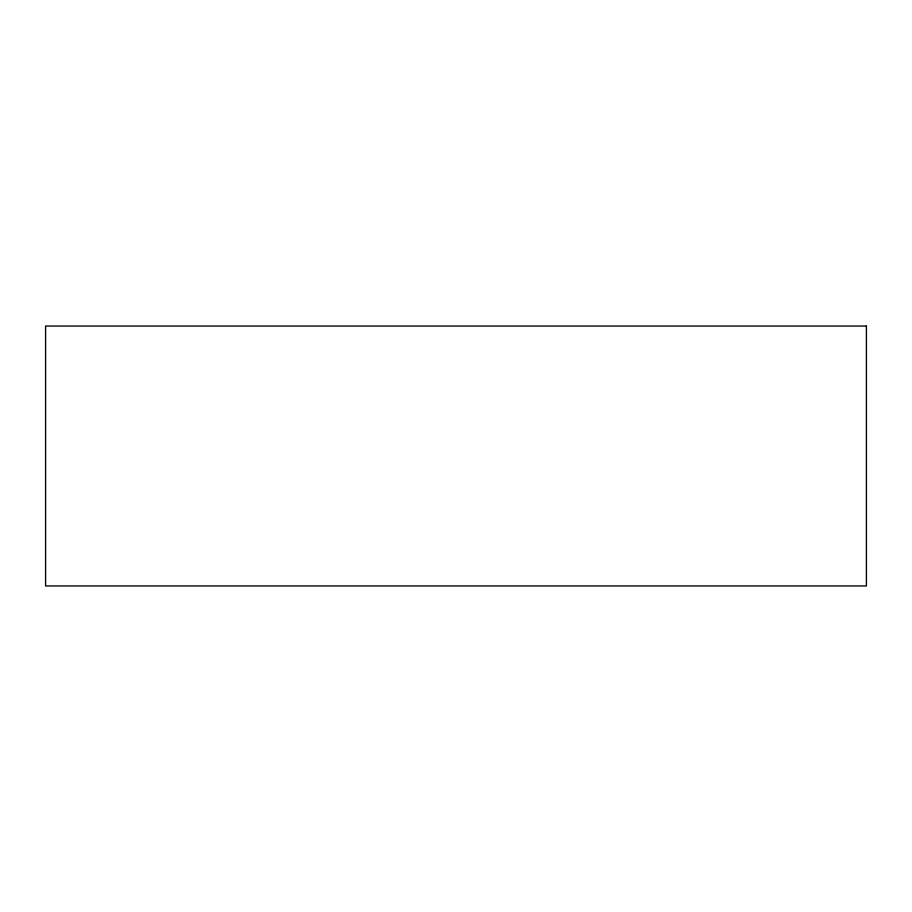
<?xml version="1.0" encoding="UTF-8"?>
<svg xmlns="http://www.w3.org/2000/svg" width="912" height="912" viewBox="0 0 912 912"><rect width="100%" height="100%" fill="white"/><g stroke="black" fill="none" stroke-linecap="round" stroke-linejoin="round"><path stroke-width="1.37" d="M866.4 326.04L45.6 326.04L45.6 585.96L866.4 585.96L866.4 326.04"/></g></svg>
